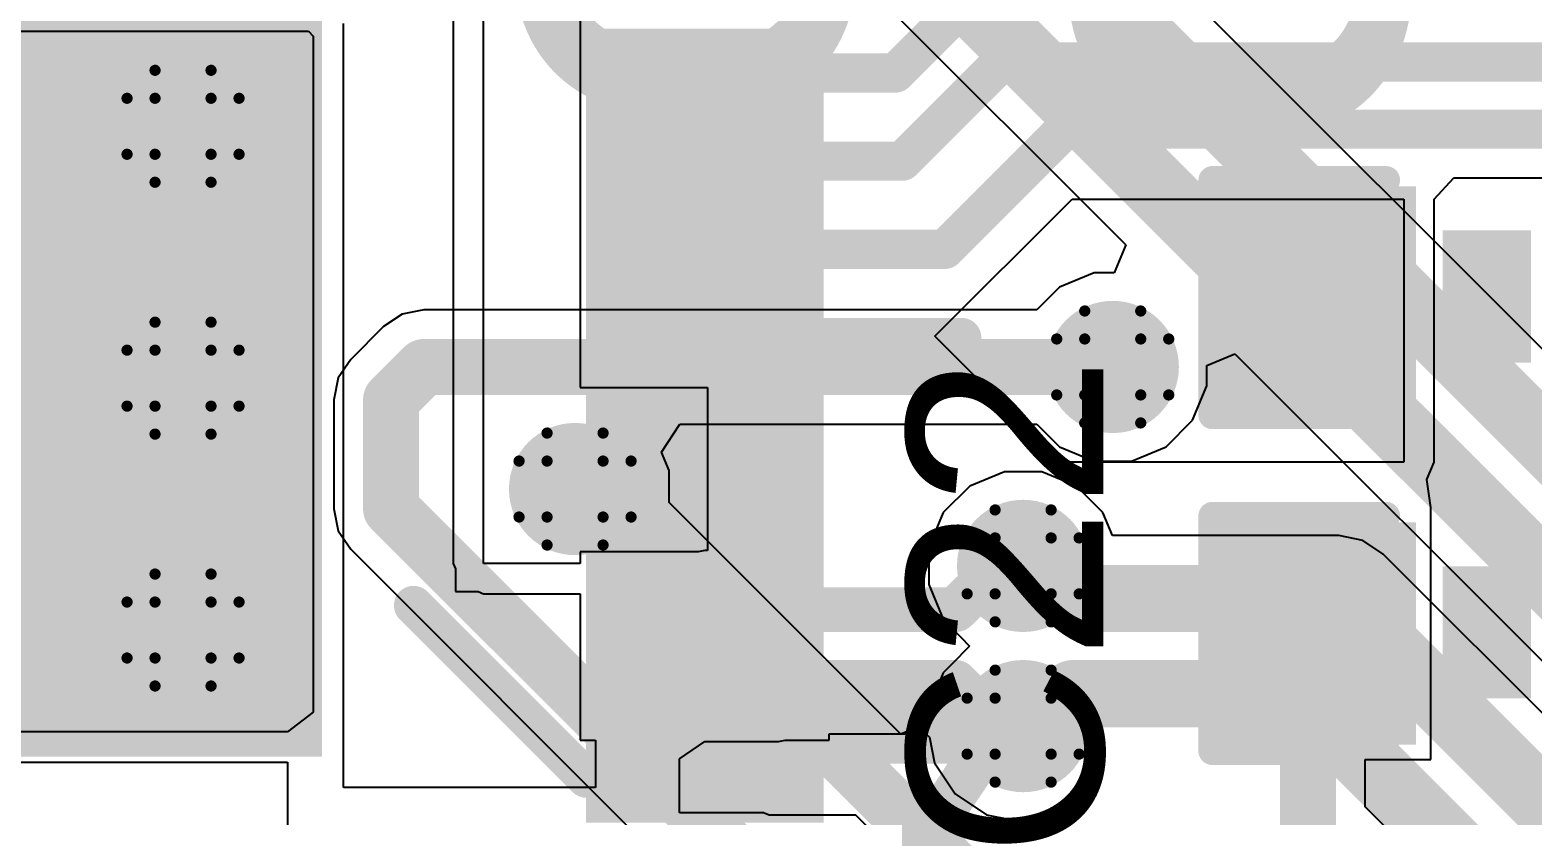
# Model space of a CAD drawing. Header units: inches. Extents: x -25 to 271, y -41 to 15.
# Drawn here: x 67.25 to 74.07, y -12.78 to -9.22 of the extents above; entities that cross this region are included whole.
import ezdxf

# ---------------------------------------------------------------- set-up
doc = ezdxf.new("R2010")
doc.units = ezdxf.units.IN
for name, color, linetype in [('Bottom Layer', 5, 'Continuous'), ('Bottom Overlay', 54, 'Continuous'), ('Drill Drawing', 1, 'Continuous'), ('Top Glue Points', 56, 'Continuous'), ('Top Layer', 1, 'Continuous'), ('Top Overlay', 2, 'Continuous'), ('Top Paste', 8, 'Continuous'), ('Top Solder', 216, 'Continuous'), ('Via Holes', 16, 'Continuous')]:
    doc.layers.add(name, color=color, linetype=linetype)
doc.styles.add('Arial', font='', dxfattribs={"height": 0.2})
doc.styles.add('Arial_Bold', font='', dxfattribs={"height": 0.2})
doc.styles.get('Arial').set_extended_font_data('Arial')
doc.styles.get('Arial_Bold').set_extended_font_data('Arial', bold=True)

# ---------------------------------------------------------------- blocks, each defined once
blk = doc.blocks.new('CAP_0603_40')
at = {"layer": 'Top Layer'}
for points in [[(-0.381, 0.4445), (-0.381, -0.4445), (-1.143, -0.4445), (-1.143, 0.4445)], [(1.143, 0.4445), (1.143, -0.4445), (0.381, -0.4445), (0.381, 0.4445)]]:
    blk.add_hatch(color=1, dxfattribs=at).paths.add_polyline_path(points)
at = {"layer": 'Top Paste'}
for points in [[(-0.381, 0.4445), (-0.381, -0.4445), (-1.143, -0.4445), (-1.143, 0.4445)], [(1.143, 0.4445), (1.143, -0.4445), (0.381, -0.4445), (0.381, 0.4445)]]:
    blk.add_hatch(color=8, dxfattribs=at).paths.add_polyline_path(points)
at = {"layer": 'Top Solder'}
for points in [[(-0.321, 0.5045), (-0.321, -0.5045), (-1.203, -0.5045), (-1.203, 0.5045)], [(1.203, 0.5045), (1.203, -0.5045), (0.321, -0.5045), (0.321, 0.5045)]]:
    blk.add_hatch(color=216, dxfattribs=at).paths.add_polyline_path(points)
at = {"layer": 'Top Overlay'}
for points in [[(-0.4572, 0.5334, 0.127, 0.127, 0), (-1.2446, 0.5334, 0.127, 0.127, 0)], [(-1.2446, 0.5334, 0.127, 0.127, 0), (-1.2446, -0.5334, 0.127, 0.127, 0)], [(1.2446, 0.5334, 0.127, 0.127, 0), (0.4572, 0.5334, 0.127, 0.127, 0)], [(1.2446, 0.5334, 0.127, 0.127, 0), (1.2446, -0.5334, 0.127, 0.127, 0)], [(-0.4572, -0.5334, 0.127, 0.127, 0), (-1.2446, -0.5334, 0.127, 0.127, 0)], [(1.2446, -0.5334, 0.127, 0.127, 0), (0.4572, -0.5334, 0.127, 0.127, 0)]]:
    blk.add_lwpolyline(points, format="xyseb", dxfattribs=at)
for points in [[(-1.2764, 0.5334, 0.0635, 0.0635, 1), (-1.2128, 0.5334, 0.0635, 0.0635, 1)], [(-1.2764, 0.5334, 0.0635, 0.0635, 1), (-1.2128, 0.5334, 0.0635, 0.0635, 1)], [(-0.4889, 0.5334, 0.0635, 0.0635, 1), (-0.4254, 0.5334, 0.0635, 0.0635, 1)], [(0.4254, 0.5334, 0.0635, 0.0635, 1), (0.4889, 0.5334, 0.0635, 0.0635, 1)], [(1.2128, 0.5334, 0.0635, 0.0635, 1), (1.2764, 0.5334, 0.0635, 0.0635, 1)], [(1.2128, 0.5334, 0.0635, 0.0635, 1), (1.2764, 0.5334, 0.0635, 0.0635, 1)], [(-1.2764, -0.5334, 0.0635, 0.0635, 1), (-1.2128, -0.5334, 0.0635, 0.0635, 1)], [(-1.2764, -0.5334, 0.0635, 0.0635, 1), (-1.2128, -0.5334, 0.0635, 0.0635, 1)], [(-0.4889, -0.5334, 0.0635, 0.0635, 1), (-0.4254, -0.5334, 0.0635, 0.0635, 1)], [(0.4254, -0.5334, 0.0635, 0.0635, 1), (0.4889, -0.5334, 0.0635, 0.0635, 1)], [(1.2128, -0.5334, 0.0635, 0.0635, 1), (1.2764, -0.5334, 0.0635, 0.0635, 1)], [(1.2128, -0.5334, 0.0635, 0.0635, 1), (1.2764, -0.5334, 0.0635, 0.0635, 1)]]:
    blk.add_lwpolyline(points, format="xyseb", close=True, dxfattribs=at)
blk = doc.blocks.new('CAP_0603_42')
at = {"layer": 'Top Layer'}
for points in [[(-0.381, 0.4445), (-0.381, -0.4445), (-1.143, -0.4445), (-1.143, 0.4445)], [(1.143, 0.4445), (1.143, -0.4445), (0.381, -0.4445), (0.381, 0.4445)]]:
    blk.add_hatch(color=1, dxfattribs=at).paths.add_polyline_path(points)
at = {"layer": 'Top Paste'}
for points in [[(-0.381, 0.4445), (-0.381, -0.4445), (-1.143, -0.4445), (-1.143, 0.4445)], [(1.143, 0.4445), (1.143, -0.4445), (0.381, -0.4445), (0.381, 0.4445)]]:
    blk.add_hatch(color=8, dxfattribs=at).paths.add_polyline_path(points)
at = {"layer": 'Top Solder'}
for points in [[(-0.321, 0.5045), (-0.321, -0.5045), (-1.203, -0.5045), (-1.203, 0.5045)], [(1.203, 0.5045), (1.203, -0.5045), (0.321, -0.5045), (0.321, 0.5045)]]:
    blk.add_hatch(color=216, dxfattribs=at).paths.add_polyline_path(points)
at = {"layer": 'Top Overlay'}
for points in [[(-0.4572, 0.5334, 0.127, 0.127, 0), (-1.2446, 0.5334, 0.127, 0.127, 0)], [(-1.2446, 0.5334, 0.127, 0.127, 0), (-1.2446, -0.5334, 0.127, 0.127, 0)], [(1.2446, 0.5334, 0.127, 0.127, 0), (0.4572, 0.5334, 0.127, 0.127, 0)], [(1.2446, 0.5334, 0.127, 0.127, 0), (1.2446, -0.5334, 0.127, 0.127, 0)], [(-0.4572, -0.5334, 0.127, 0.127, 0), (-1.2446, -0.5334, 0.127, 0.127, 0)], [(1.2446, -0.5334, 0.127, 0.127, 0), (0.4572, -0.5334, 0.127, 0.127, 0)]]:
    blk.add_lwpolyline(points, format="xyseb", dxfattribs=at)
for points in [[(-1.2764, 0.5334, 0.0635, 0.0635, 1), (-1.2128, 0.5334, 0.0635, 0.0635, 1)], [(-1.2764, 0.5334, 0.0635, 0.0635, 1), (-1.2128, 0.5334, 0.0635, 0.0635, 1)], [(-0.4889, 0.5334, 0.0635, 0.0635, 1), (-0.4254, 0.5334, 0.0635, 0.0635, 1)], [(0.4254, 0.5334, 0.0635, 0.0635, 1), (0.4889, 0.5334, 0.0635, 0.0635, 1)], [(1.2128, 0.5334, 0.0635, 0.0635, 1), (1.2764, 0.5334, 0.0635, 0.0635, 1)], [(1.2128, 0.5334, 0.0635, 0.0635, 1), (1.2764, 0.5334, 0.0635, 0.0635, 1)], [(-1.2764, -0.5334, 0.0635, 0.0635, 1), (-1.2128, -0.5334, 0.0635, 0.0635, 1)], [(-1.2764, -0.5334, 0.0635, 0.0635, 1), (-1.2128, -0.5334, 0.0635, 0.0635, 1)], [(-0.4889, -0.5334, 0.0635, 0.0635, 1), (-0.4254, -0.5334, 0.0635, 0.0635, 1)], [(0.4254, -0.5334, 0.0635, 0.0635, 1), (0.4889, -0.5334, 0.0635, 0.0635, 1)], [(1.2128, -0.5334, 0.0635, 0.0635, 1), (1.2764, -0.5334, 0.0635, 0.0635, 1)], [(1.2128, -0.5334, 0.0635, 0.0635, 1), (1.2764, -0.5334, 0.0635, 0.0635, 1)]]:
    blk.add_lwpolyline(points, format="xyseb", close=True, dxfattribs=at)
blk = doc.blocks.new('QFN_56__7X7__128')
at = {"layer": 'Top Layer'}
for points in [[(-1.5, 3.0005), (-1.5, 3.8755), (-1.3, 3.8755), (-1.3, 3.0005)], [(-1.1, 3.0005), (-1.1, 3.8755), (-0.9, 3.8755), (-0.9, 3.0005)], [(-0.7, 3.0005), (-0.7, 3.8755), (-0.5, 3.8755), (-0.5, 3.0005)], [(-0.3, 3.0005), (-0.3, 3.8755), (-0.1, 3.8755), (-0.1, 3.0005)], [(0.1, 3.0005), (0.1, 3.8755), (0.3, 3.8755), (0.3, 3.0005)], [(0.5, 3.0005), (0.5, 3.8755), (0.7, 3.8755), (0.7, 3.0005)], [(0.9, 3.0005), (0.9, 3.8755), (1.1, 3.8755), (1.1, 3.0005)], [(1.3, 3.0005), (1.3, 3.8755), (1.5, 3.8755), (1.5, 3.0005)], [(1.7, 3.0005), (1.7, 3.8755), (1.9, 3.8755), (1.9, 3.0005)], [(-1.6, 1.6), (1.6, 1.6), (1.6, -1.6), (-1.6, -1.6)]]:
    blk.add_hatch(color=1, dxfattribs=at).paths.add_polyline_path(points)
at = {"layer": 'Top Paste'}
for points in [[(-1.5, 3.0005), (-1.5, 3.8755), (-1.3, 3.8755), (-1.3, 3.0005)], [(-1.1, 3.0005), (-1.1, 3.8755), (-0.9, 3.8755), (-0.9, 3.0005)], [(-0.7, 3.0005), (-0.7, 3.8755), (-0.5, 3.8755), (-0.5, 3.0005)], [(-0.3, 3.0005), (-0.3, 3.8755), (-0.1, 3.8755), (-0.1, 3.0005)], [(0.1, 3.0005), (0.1, 3.8755), (0.3, 3.8755), (0.3, 3.0005)], [(0.5, 3.0005), (0.5, 3.8755), (0.7, 3.8755), (0.7, 3.0005)], [(0.9, 3.0005), (0.9, 3.8755), (1.1, 3.8755), (1.1, 3.0005)], [(1.3, 3.0005), (1.3, 3.8755), (1.5, 3.8755), (1.5, 3.0005)], [(1.7, 3.0005), (1.7, 3.8755), (1.9, 3.8755), (1.9, 3.0005)], [(-1.6, 1.6), (1.6, 1.6), (1.6, -1.6), (-1.6, -1.6)]]:
    blk.add_hatch(color=8, dxfattribs=at).paths.add_polyline_path(points)
at = {"layer": 'Top Solder'}
for points in [[(-1.6016, 2.8989), (-1.6016, 3.9771), (-1.1984, 3.9771), (-1.1984, 2.8989)], [(-1.2016, 2.8989), (-1.2016, 3.9771), (-0.7984, 3.9771), (-0.7984, 2.8989)], [(-0.8016, 2.8989), (-0.8016, 3.9771), (-0.3984, 3.9771), (-0.3984, 2.8989)], [(-0.4016, 2.8989), (-0.4016, 3.9771), (0.0016, 3.9771), (0.0016, 2.8989)], [(-0.0016, 2.8989), (-0.0016, 3.9771), (0.4016, 3.9771), (0.4016, 2.8989)], [(0.3984, 2.8989), (0.3984, 3.9771), (0.8016, 3.9771), (0.8016, 2.8989)], [(0.7984, 2.8989), (0.7984, 3.9771), (1.2016, 3.9771), (1.2016, 2.8989)], [(1.1984, 2.8989), (1.1984, 3.9771), (1.6016, 3.9771), (1.6016, 2.8989)], [(1.5984, 2.8989), (1.5984, 3.9771), (2.0016, 3.9771), (2.0016, 2.8989)], [(-1.7016, 1.7016), (1.7016, 1.7016), (1.7016, -1.7016), (-1.7016, -1.7016)]]:
    blk.add_hatch(color=216, dxfattribs=at).paths.add_polyline_path(points)

msp = doc.modelspace()

# ---------------------------------------------------------------- hatches: boundary and pattern name
at = {"layer": 'Bottom Layer'}
h = msp.add_hatch(color=5, dxfattribs=at)
edge = h.paths.add_edge_path()
edge.add_arc((67.945, -9.652), 0.3, 0, 360)
h = msp.add_hatch(color=5, dxfattribs=at)
edge = h.paths.add_edge_path()
edge.add_arc((67.945, -10.795), 0.3, 0, 360)
h = msp.add_hatch(color=5, dxfattribs=at)
edge = h.paths.add_edge_path()
edge.add_arc((72.1614, -10.7442), 0.3, 0, 360)
h = msp.add_hatch(color=5, dxfattribs=at)
edge = h.paths.add_edge_path()
edge.add_arc((69.723, -11.2982), 0.3, 0, 360)
h = msp.add_hatch(color=5, dxfattribs=at)
edge = h.paths.add_edge_path()
edge.add_arc((71.755, -11.647), 0.3, 0, 360)
h = msp.add_hatch(color=5, dxfattribs=at)
edge = h.paths.add_edge_path()
edge.add_arc((67.945, -11.938), 0.3, 0, 360)
h = msp.add_hatch(color=5, dxfattribs=at)
edge = h.paths.add_edge_path()
edge.add_arc((71.755, -12.374), 0.3, 0, 360)
at = {"layer": 'Top Glue Points'}
for points in [[(73.6582, -10.7246), (74.058, -10.7246), (74.058, -10.1247), (73.6582, -10.1247)], [(73.6582, -12.2486), (74.058, -12.2486), (74.058, -11.6487), (73.6582, -11.6487)]]:
    msp.add_hatch(color=56, dxfattribs=at).paths.add_polyline_path(points)
at = {"layer": 'Top Layer'}
h = msp.add_hatch(color=1, dxfattribs=at)
edge = h.paths.add_edge_path()
edge.add_arc((67.945, -9.652), 0.3, 0, 360)
h = msp.add_hatch(color=1, dxfattribs=at)
edge = h.paths.add_edge_path()
edge.add_arc((67.945, -10.795), 0.3, 0, 360)
h = msp.add_hatch(color=1, dxfattribs=at)
edge = h.paths.add_edge_path()
edge.add_arc((72.1614, -10.7442), 0.3, 0, 360)
h = msp.add_hatch(color=1, dxfattribs=at)
edge = h.paths.add_edge_path()
edge.add_arc((69.723, -11.2982), 0.3, 0, 360)
h = msp.add_hatch(color=1, dxfattribs=at)
edge = h.paths.add_edge_path()
edge.add_arc((71.755, -11.647), 0.3, 0, 360)
h = msp.add_hatch(color=1, dxfattribs=at)
edge = h.paths.add_edge_path()
edge.add_arc((67.945, -11.938), 0.3, 0, 360)
h = msp.add_hatch(color=1, dxfattribs=at)
edge = h.paths.add_edge_path()
edge.add_arc((71.755, -12.374), 0.3, 0, 360)
at = {"layer": 'Via Holes'}
h = msp.add_hatch(color=7, dxfattribs=at)
edge = h.paths.add_edge_path()
edge.add_arc((67.945, -9.652), 0.15, 0, 360)
h = msp.add_hatch(color=7, dxfattribs=at)
edge = h.paths.add_edge_path()
edge.add_arc((72.1614, -10.7442), 0.15, 0, 360)
h = msp.add_hatch(color=7, dxfattribs=at)
edge = h.paths.add_edge_path()
edge.add_arc((67.945, -10.795), 0.15, 0, 360)
h = msp.add_hatch(color=7, dxfattribs=at)
edge = h.paths.add_edge_path()
edge.add_arc((69.723, -11.2982), 0.15, 0, 360)
h = msp.add_hatch(color=7, dxfattribs=at)
edge = h.paths.add_edge_path()
edge.add_arc((71.755, -11.647), 0.15, 0, 360)
h = msp.add_hatch(color=7, dxfattribs=at)
edge = h.paths.add_edge_path()
edge.add_arc((67.945, -11.938), 0.15, 0, 360)
h = msp.add_hatch(color=7, dxfattribs=at)
edge = h.paths.add_edge_path()
edge.add_arc((71.755, -12.374), 0.15, 0, 360)

# ---------------------------------------------------------------- linework, layer by layer
at = {"layer": 'Bottom Layer'}
for p, q in [((74.8665, -11.4197), (71.3987, -7.952)), ((70.9004, -8.8701), (72.2205, -10.1902)), ((72.2205, -10.1902), (72.1679, -10.3172)), ((72.0765, -10.3172), (71.9195, -10.3822)), ((72.1679, -10.3172), (72.0765, -10.3172)), ((71.9195, -10.3822), (71.8165, -10.4852)), ((69.0372, -10.4852), (68.9381, -10.5049)), ((71.8165, -10.4852), (69.0372, -10.4852)), ((68.8541, -10.5611), (68.7053, -10.7099)), ((68.9381, -10.5049), (68.8541, -10.5611)), ((72.5884, -10.7377), (72.7154, -10.6851)), ((72.7154, -10.6851), (74.3682, -12.3378)), ((68.7053, -10.7099), (68.6491, -10.7939)), ((72.5884, -10.8291), (72.5884, -10.7377)), ((68.6491, -10.7939), (68.6294, -10.893)), ((72.5234, -10.9861), (72.5884, -10.8291)), ((68.6294, -10.893), (68.6294, -11.3882)), ((70.1156, -11.1302), (70.1978, -11.0032)), ((70.1978, -11.0032), (71.8165, -11.0032)), ((71.8165, -11.0032), (71.9195, -11.1062)), ((72.4033, -11.1062), (72.5234, -10.9861)), ((71.9195, -11.1062), (72.0765, -11.1712)), ((72.2463, -11.1712), (72.4033, -11.1062)), ((70.15, -11.2133), (70.1156, -11.1302)), ((72.0765, -11.1712), (72.2463, -11.1712)), ((70.15, -11.359), (70.15, -11.2133)), ((71.6701, -11.22), (71.5131, -11.285)), ((71.8399, -11.22), (71.6701, -11.22)), ((71.9969, -11.285), (71.8399, -11.22)), ((71.5131, -11.285), (71.393, -11.4051)), ((72.117, -11.4051), (71.9969, -11.285)), ((71.201, -12.41), (70.15, -11.359)), ((68.6294, -11.3882), (68.6491, -11.4873)), ((71.393, -11.4051), (71.328, -11.5621)), ((72.1603, -11.5097), (72.117, -11.4051)), ((68.6491, -11.4873), (68.7053, -11.5713)), ((73.1864, -11.5097), (72.1603, -11.5097)), ((73.2954, -11.5314), (73.1864, -11.5097)), ((73.1864, -11.5097), (73.1864, -11.5097)), ((68.7053, -11.5713), (70.575, -13.4411)), ((71.328, -11.5621), (71.328, -11.7319)), ((73.3878, -11.5932), (73.2954, -11.5314)), ((74.3732, -12.5785), (73.3878, -11.5932)), ((71.328, -11.7319), (71.393, -11.8889)), ((71.393, -11.8889), (71.4317, -11.9275)), ((71.4317, -11.9275), (71.5117, -12.0105)), ((71.5117, -12.0105), (71.4317, -12.0935)), ((71.393, -12.1321), (71.328, -12.2891)), ((71.4317, -12.0935), (71.393, -12.1321)), ((71.328, -12.2891), (71.328, -12.3573)), ((71.328, -12.3573), (71.201, -12.41))]:
    msp.add_line(p, q, dxfattribs=at)
for points in [[(71.1973, -8.1534, 0.3048, 0.3048, 0), (74.7485, -11.7046, 0.3048, 0.3048, 0)], [(71.0184, -8.5852, 0.3048, 0.3048, 0), (74.5696, -12.1364, 0.3048, 0.3048, 0)], [(68.8884, -10.893, 0.254, 0.254, 0), (69.0372, -10.7442, 0.254, 0.254, 0)], [(69.0372, -10.7442, 0.254, 0.254, 0), (72.1614, -10.7442, 0.254, 0.254, 0)], [(68.8884, -11.3882, 0.254, 0.254, 0), (68.8884, -10.893, 0.254, 0.254, 0)], [(69.723, -11.2982, 0.254, 0.254, 0), (71.455, -13.0302, 0.254, 0.254, 0)], [(68.8884, -11.3882, 0.254, 0.254, 0), (71.3178, -13.8176, 0.254, 0.254, 0)], [(71.755, -11.647, 0.3048, 0.3048, 0), (71.8349, -11.647, 0.3048, 0.3048, 0)], [(71.8349, -11.647, 0.3048, 0.3048, 0), (71.9825, -11.7946, 0.3048, 0.3048, 0)], [(71.9825, -11.7946, 0.3048, 0.3048, 0), (73.1864, -11.7946, 0.3048, 0.3048, 0)], [(73.1864, -11.7946, 0.3048, 0.3048, 0), (74.2552, -12.8634, 0.3048, 0.3048, 0)], [(71.8349, -12.374, 0.3048, 0.3048, 0), (71.9825, -12.2264, 0.3048, 0.3048, 0)], [(71.9825, -12.2264, 0.3048, 0.3048, 0), (73.0075, -12.2264, 0.3048, 0.3048, 0)], [(73.0075, -12.2264, 0.3048, 0.3048, 0), (74.0763, -13.2952, 0.3048, 0.3048, 0)], [(71.755, -12.374, 0.3048, 0.3048, 0), (71.8349, -12.374, 0.3048, 0.3048, 0)]]:
    msp.add_lwpolyline(points, format="xyseb", dxfattribs=at)
for points in [[(68.9737, -10.7442, 0.127, 0.127, 1), (69.1007, -10.7442, 0.127, 0.127, 1)], [(68.9737, -10.7442, 0.127, 0.127, 1), (69.1007, -10.7442, 0.127, 0.127, 1)], [(72.0979, -10.7442, 0.127, 0.127, 1), (72.2249, -10.7442, 0.127, 0.127, 1)], [(68.8249, -10.893, 0.127, 0.127, 1), (68.9519, -10.893, 0.127, 0.127, 1)], [(68.8249, -10.893, 0.127, 0.127, 1), (68.9519, -10.893, 0.127, 0.127, 1)], [(69.6595, -11.2982, 0.127, 0.127, 1), (69.7865, -11.2982, 0.127, 0.127, 1)], [(68.8249, -11.3882, 0.127, 0.127, 1), (68.9519, -11.3882, 0.127, 0.127, 1)], [(68.8249, -11.3882, 0.127, 0.127, 1), (68.9519, -11.3882, 0.127, 0.127, 1)], [(71.6788, -11.647, 0.1524, 0.1524, 1), (71.8312, -11.647, 0.1524, 0.1524, 1)], [(71.7587, -11.647, 0.1524, 0.1524, 1), (71.9111, -11.647, 0.1524, 0.1524, 1)], [(71.7587, -11.647, 0.1524, 0.1524, 1), (71.9111, -11.647, 0.1524, 0.1524, 1)], [(71.9063, -11.7946, 0.1524, 0.1524, 1), (72.0587, -11.7946, 0.1524, 0.1524, 1)], [(71.9063, -11.7946, 0.1524, 0.1524, 1), (72.0587, -11.7946, 0.1524, 0.1524, 1)], [(73.1102, -11.7946, 0.1524, 0.1524, 1), (73.2626, -11.7946, 0.1524, 0.1524, 1)], [(73.1102, -11.7946, 0.1524, 0.1524, 1), (73.2626, -11.7946, 0.1524, 0.1524, 1)], [(71.9063, -12.2264, 0.1524, 0.1524, 1), (72.0587, -12.2264, 0.1524, 0.1524, 1)], [(71.9063, -12.2264, 0.1524, 0.1524, 1), (72.0587, -12.2264, 0.1524, 0.1524, 1)], [(72.9313, -12.2264, 0.1524, 0.1524, 1), (73.0837, -12.2264, 0.1524, 0.1524, 1)], [(72.9313, -12.2264, 0.1524, 0.1524, 1), (73.0837, -12.2264, 0.1524, 0.1524, 1)], [(71.6788, -12.374, 0.1524, 0.1524, 1), (71.8312, -12.374, 0.1524, 0.1524, 1)], [(71.7587, -12.374, 0.1524, 0.1524, 1), (71.9111, -12.374, 0.1524, 0.1524, 1)], [(71.7587, -12.374, 0.1524, 0.1524, 1), (71.9111, -12.374, 0.1524, 0.1524, 1)]]:
    msp.add_lwpolyline(points, format="xyseb", close=True, dxfattribs=at)
at = {"layer": 'Drill Drawing'}
for points in [[(67.818, -9.525, 0.0508, 0.0508, 0), (67.818, -9.398, 0.0508, 0.0508, 0)], [(67.818, -9.398, 0.0508, 0.0508, 0), (68.072, -9.398, 0.0508, 0.0508, 0)], [(68.072, -9.525, 0.0508, 0.0508, 0), (68.072, -9.398, 0.0508, 0.0508, 0)], [(67.691, -9.779, 0.0508, 0.0508, 0), (67.691, -9.525, 0.0508, 0.0508, 0)], [(67.691, -9.525, 0.0508, 0.0508, 0), (67.818, -9.525, 0.0508, 0.0508, 0)], [(68.072, -9.525, 0.0508, 0.0508, 0), (68.199, -9.525, 0.0508, 0.0508, 0)], [(68.199, -9.779, 0.0508, 0.0508, 0), (68.199, -9.525, 0.0508, 0.0508, 0)], [(67.691, -9.779, 0.0508, 0.0508, 0), (67.818, -9.779, 0.0508, 0.0508, 0)], [(67.818, -9.906, 0.0508, 0.0508, 0), (67.818, -9.779, 0.0508, 0.0508, 0)], [(68.072, -9.779, 0.0508, 0.0508, 0), (68.199, -9.779, 0.0508, 0.0508, 0)], [(68.072, -9.906, 0.0508, 0.0508, 0), (68.072, -9.779, 0.0508, 0.0508, 0)], [(67.818, -9.906, 0.0508, 0.0508, 0), (68.072, -9.906, 0.0508, 0.0508, 0)], [(72.0344, -10.6172, 0.0508, 0.0508, 0), (72.0344, -10.4902, 0.0508, 0.0508, 0)], [(72.0344, -10.4902, 0.0508, 0.0508, 0), (72.2884, -10.4902, 0.0508, 0.0508, 0)], [(72.2884, -10.6172, 0.0508, 0.0508, 0), (72.2884, -10.4902, 0.0508, 0.0508, 0)], [(67.818, -10.668, 0.0508, 0.0508, 0), (67.818, -10.541, 0.0508, 0.0508, 0)], [(67.818, -10.541, 0.0508, 0.0508, 0), (68.072, -10.541, 0.0508, 0.0508, 0)], [(68.072, -10.668, 0.0508, 0.0508, 0), (68.072, -10.541, 0.0508, 0.0508, 0)], [(71.9074, -10.8712, 0.0508, 0.0508, 0), (71.9074, -10.6172, 0.0508, 0.0508, 0)], [(71.9074, -10.6172, 0.0508, 0.0508, 0), (72.0344, -10.6172, 0.0508, 0.0508, 0)], [(72.2884, -10.6172, 0.0508, 0.0508, 0), (72.4154, -10.6172, 0.0508, 0.0508, 0)], [(72.4154, -10.8712, 0.0508, 0.0508, 0), (72.4154, -10.6172, 0.0508, 0.0508, 0)], [(67.691, -10.922, 0.0508, 0.0508, 0), (67.691, -10.668, 0.0508, 0.0508, 0)], [(67.691, -10.668, 0.0508, 0.0508, 0), (67.818, -10.668, 0.0508, 0.0508, 0)], [(68.072, -10.668, 0.0508, 0.0508, 0), (68.199, -10.668, 0.0508, 0.0508, 0)], [(68.199, -10.922, 0.0508, 0.0508, 0), (68.199, -10.668, 0.0508, 0.0508, 0)], [(67.691, -10.922, 0.0508, 0.0508, 0), (67.818, -10.922, 0.0508, 0.0508, 0)], [(67.818, -11.049, 0.0508, 0.0508, 0), (67.818, -10.922, 0.0508, 0.0508, 0)], [(68.072, -10.922, 0.0508, 0.0508, 0), (68.199, -10.922, 0.0508, 0.0508, 0)], [(68.072, -11.049, 0.0508, 0.0508, 0), (68.072, -10.922, 0.0508, 0.0508, 0)], [(71.9074, -10.8712, 0.0508, 0.0508, 0), (72.0344, -10.8712, 0.0508, 0.0508, 0)], [(72.0344, -10.9982, 0.0508, 0.0508, 0), (72.0344, -10.8712, 0.0508, 0.0508, 0)], [(72.2884, -10.8712, 0.0508, 0.0508, 0), (72.4154, -10.8712, 0.0508, 0.0508, 0)], [(72.2884, -10.9982, 0.0508, 0.0508, 0), (72.2884, -10.8712, 0.0508, 0.0508, 0)], [(72.0344, -10.9982, 0.0508, 0.0508, 0), (72.2884, -10.9982, 0.0508, 0.0508, 0)], [(67.818, -11.049, 0.0508, 0.0508, 0), (68.072, -11.049, 0.0508, 0.0508, 0)], [(69.596, -11.1712, 0.0508, 0.0508, 0), (69.596, -11.0442, 0.0508, 0.0508, 0)], [(69.596, -11.0442, 0.0508, 0.0508, 0), (69.85, -11.0442, 0.0508, 0.0508, 0)], [(69.85, -11.1712, 0.0508, 0.0508, 0), (69.85, -11.0442, 0.0508, 0.0508, 0)], [(69.469, -11.4252, 0.0508, 0.0508, 0), (69.469, -11.1712, 0.0508, 0.0508, 0)], [(69.469, -11.1712, 0.0508, 0.0508, 0), (69.596, -11.1712, 0.0508, 0.0508, 0)], [(69.85, -11.1712, 0.0508, 0.0508, 0), (69.977, -11.1712, 0.0508, 0.0508, 0)], [(69.977, -11.4252, 0.0508, 0.0508, 0), (69.977, -11.1712, 0.0508, 0.0508, 0)], [(71.628, -11.52, 0.0508, 0.0508, 0), (71.628, -11.393, 0.0508, 0.0508, 0)], [(71.628, -11.393, 0.0508, 0.0508, 0), (71.882, -11.393, 0.0508, 0.0508, 0)], [(71.882, -11.52, 0.0508, 0.0508, 0), (71.882, -11.393, 0.0508, 0.0508, 0)], [(69.469, -11.4252, 0.0508, 0.0508, 0), (69.596, -11.4252, 0.0508, 0.0508, 0)], [(69.596, -11.5522, 0.0508, 0.0508, 0), (69.596, -11.4252, 0.0508, 0.0508, 0)], [(69.85, -11.4252, 0.0508, 0.0508, 0), (69.977, -11.4252, 0.0508, 0.0508, 0)], [(69.85, -11.5522, 0.0508, 0.0508, 0), (69.85, -11.4252, 0.0508, 0.0508, 0)], [(71.501, -11.774, 0.0508, 0.0508, 0), (71.501, -11.52, 0.0508, 0.0508, 0)], [(71.501, -11.52, 0.0508, 0.0508, 0), (71.628, -11.52, 0.0508, 0.0508, 0)], [(71.882, -11.52, 0.0508, 0.0508, 0), (72.009, -11.52, 0.0508, 0.0508, 0)], [(72.009, -11.774, 0.0508, 0.0508, 0), (72.009, -11.52, 0.0508, 0.0508, 0)], [(69.596, -11.5522, 0.0508, 0.0508, 0), (69.85, -11.5522, 0.0508, 0.0508, 0)], [(67.818, -11.811, 0.0508, 0.0508, 0), (67.818, -11.684, 0.0508, 0.0508, 0)], [(67.818, -11.684, 0.0508, 0.0508, 0), (68.072, -11.684, 0.0508, 0.0508, 0)], [(68.072, -11.811, 0.0508, 0.0508, 0), (68.072, -11.684, 0.0508, 0.0508, 0)], [(67.691, -12.065, 0.0508, 0.0508, 0), (67.691, -11.811, 0.0508, 0.0508, 0)], [(67.691, -11.811, 0.0508, 0.0508, 0), (67.818, -11.811, 0.0508, 0.0508, 0)], [(68.072, -11.811, 0.0508, 0.0508, 0), (68.199, -11.811, 0.0508, 0.0508, 0)], [(68.199, -12.065, 0.0508, 0.0508, 0), (68.199, -11.811, 0.0508, 0.0508, 0)], [(71.501, -11.774, 0.0508, 0.0508, 0), (71.628, -11.774, 0.0508, 0.0508, 0)], [(71.628, -11.901, 0.0508, 0.0508, 0), (71.628, -11.774, 0.0508, 0.0508, 0)], [(71.882, -11.774, 0.0508, 0.0508, 0), (72.009, -11.774, 0.0508, 0.0508, 0)], [(71.882, -11.901, 0.0508, 0.0508, 0), (71.882, -11.774, 0.0508, 0.0508, 0)], [(71.628, -11.901, 0.0508, 0.0508, 0), (71.882, -11.901, 0.0508, 0.0508, 0)], [(67.691, -12.065, 0.0508, 0.0508, 0), (67.818, -12.065, 0.0508, 0.0508, 0)], [(67.818, -12.192, 0.0508, 0.0508, 0), (67.818, -12.065, 0.0508, 0.0508, 0)], [(68.072, -12.065, 0.0508, 0.0508, 0), (68.199, -12.065, 0.0508, 0.0508, 0)], [(68.072, -12.192, 0.0508, 0.0508, 0), (68.072, -12.065, 0.0508, 0.0508, 0)], [(71.628, -12.247, 0.0508, 0.0508, 0), (71.628, -12.12, 0.0508, 0.0508, 0)], [(71.628, -12.12, 0.0508, 0.0508, 0), (71.882, -12.12, 0.0508, 0.0508, 0)], [(71.882, -12.247, 0.0508, 0.0508, 0), (71.882, -12.12, 0.0508, 0.0508, 0)], [(67.818, -12.192, 0.0508, 0.0508, 0), (68.072, -12.192, 0.0508, 0.0508, 0)], [(71.501, -12.501, 0.0508, 0.0508, 0), (71.501, -12.247, 0.0508, 0.0508, 0)], [(71.501, -12.247, 0.0508, 0.0508, 0), (71.628, -12.247, 0.0508, 0.0508, 0)], [(71.882, -12.247, 0.0508, 0.0508, 0), (72.009, -12.247, 0.0508, 0.0508, 0)], [(72.009, -12.501, 0.0508, 0.0508, 0), (72.009, -12.247, 0.0508, 0.0508, 0)], [(71.501, -12.501, 0.0508, 0.0508, 0), (71.628, -12.501, 0.0508, 0.0508, 0)], [(71.628, -12.628, 0.0508, 0.0508, 0), (71.628, -12.501, 0.0508, 0.0508, 0)], [(71.882, -12.501, 0.0508, 0.0508, 0), (72.009, -12.501, 0.0508, 0.0508, 0)], [(71.882, -12.628, 0.0508, 0.0508, 0), (71.882, -12.501, 0.0508, 0.0508, 0)], [(71.628, -12.628, 0.0508, 0.0508, 0), (71.882, -12.628, 0.0508, 0.0508, 0)]]:
    msp.add_lwpolyline(points, format="xyseb", dxfattribs=at)
for points in [[(67.8053, -9.398, 0.0254, 0.0254, 1), (67.8307, -9.398, 0.0254, 0.0254, 1)], [(67.8053, -9.398, 0.0254, 0.0254, 1), (67.8307, -9.398, 0.0254, 0.0254, 1)], [(68.0593, -9.398, 0.0254, 0.0254, 1), (68.0847, -9.398, 0.0254, 0.0254, 1)], [(68.0593, -9.398, 0.0254, 0.0254, 1), (68.0847, -9.398, 0.0254, 0.0254, 1)], [(67.6783, -9.525, 0.0254, 0.0254, 1), (67.7037, -9.525, 0.0254, 0.0254, 1)], [(67.6783, -9.525, 0.0254, 0.0254, 1), (67.7037, -9.525, 0.0254, 0.0254, 1)], [(67.8053, -9.525, 0.0254, 0.0254, 1), (67.8307, -9.525, 0.0254, 0.0254, 1)], [(67.8053, -9.525, 0.0254, 0.0254, 1), (67.8307, -9.525, 0.0254, 0.0254, 1)], [(68.0593, -9.525, 0.0254, 0.0254, 1), (68.0847, -9.525, 0.0254, 0.0254, 1)], [(68.0593, -9.525, 0.0254, 0.0254, 1), (68.0847, -9.525, 0.0254, 0.0254, 1)], [(68.1863, -9.525, 0.0254, 0.0254, 1), (68.2117, -9.525, 0.0254, 0.0254, 1)], [(68.1863, -9.525, 0.0254, 0.0254, 1), (68.2117, -9.525, 0.0254, 0.0254, 1)], [(67.6783, -9.779, 0.0254, 0.0254, 1), (67.7037, -9.779, 0.0254, 0.0254, 1)], [(67.6783, -9.779, 0.0254, 0.0254, 1), (67.7037, -9.779, 0.0254, 0.0254, 1)], [(67.8053, -9.779, 0.0254, 0.0254, 1), (67.8307, -9.779, 0.0254, 0.0254, 1)], [(67.8053, -9.779, 0.0254, 0.0254, 1), (67.8307, -9.779, 0.0254, 0.0254, 1)], [(68.0593, -9.779, 0.0254, 0.0254, 1), (68.0847, -9.779, 0.0254, 0.0254, 1)], [(68.0593, -9.779, 0.0254, 0.0254, 1), (68.0847, -9.779, 0.0254, 0.0254, 1)], [(68.1863, -9.779, 0.0254, 0.0254, 1), (68.2117, -9.779, 0.0254, 0.0254, 1)], [(68.1863, -9.779, 0.0254, 0.0254, 1), (68.2117, -9.779, 0.0254, 0.0254, 1)], [(67.8053, -9.906, 0.0254, 0.0254, 1), (67.8307, -9.906, 0.0254, 0.0254, 1)], [(67.8053, -9.906, 0.0254, 0.0254, 1), (67.8307, -9.906, 0.0254, 0.0254, 1)], [(68.0593, -9.906, 0.0254, 0.0254, 1), (68.0847, -9.906, 0.0254, 0.0254, 1)], [(68.0593, -9.906, 0.0254, 0.0254, 1), (68.0847, -9.906, 0.0254, 0.0254, 1)], [(72.0217, -10.4902, 0.0254, 0.0254, 1), (72.0471, -10.4902, 0.0254, 0.0254, 1)], [(72.0217, -10.4902, 0.0254, 0.0254, 1), (72.0471, -10.4902, 0.0254, 0.0254, 1)], [(72.2757, -10.4902, 0.0254, 0.0254, 1), (72.3011, -10.4902, 0.0254, 0.0254, 1)], [(72.2757, -10.4902, 0.0254, 0.0254, 1), (72.3011, -10.4902, 0.0254, 0.0254, 1)], [(67.8053, -10.541, 0.0254, 0.0254, 1), (67.8307, -10.541, 0.0254, 0.0254, 1)], [(67.8053, -10.541, 0.0254, 0.0254, 1), (67.8307, -10.541, 0.0254, 0.0254, 1)], [(68.0593, -10.541, 0.0254, 0.0254, 1), (68.0847, -10.541, 0.0254, 0.0254, 1)], [(68.0593, -10.541, 0.0254, 0.0254, 1), (68.0847, -10.541, 0.0254, 0.0254, 1)], [(71.8947, -10.6172, 0.0254, 0.0254, 1), (71.9201, -10.6172, 0.0254, 0.0254, 1)], [(71.8947, -10.6172, 0.0254, 0.0254, 1), (71.9201, -10.6172, 0.0254, 0.0254, 1)], [(72.0217, -10.6172, 0.0254, 0.0254, 1), (72.0471, -10.6172, 0.0254, 0.0254, 1)], [(72.0217, -10.6172, 0.0254, 0.0254, 1), (72.0471, -10.6172, 0.0254, 0.0254, 1)], [(72.2757, -10.6172, 0.0254, 0.0254, 1), (72.3011, -10.6172, 0.0254, 0.0254, 1)], [(72.2757, -10.6172, 0.0254, 0.0254, 1), (72.3011, -10.6172, 0.0254, 0.0254, 1)], [(72.4027, -10.6172, 0.0254, 0.0254, 1), (72.4281, -10.6172, 0.0254, 0.0254, 1)], [(72.4027, -10.6172, 0.0254, 0.0254, 1), (72.4281, -10.6172, 0.0254, 0.0254, 1)], [(67.6783, -10.668, 0.0254, 0.0254, 1), (67.7037, -10.668, 0.0254, 0.0254, 1)], [(67.6783, -10.668, 0.0254, 0.0254, 1), (67.7037, -10.668, 0.0254, 0.0254, 1)], [(67.8053, -10.668, 0.0254, 0.0254, 1), (67.8307, -10.668, 0.0254, 0.0254, 1)], [(67.8053, -10.668, 0.0254, 0.0254, 1), (67.8307, -10.668, 0.0254, 0.0254, 1)], [(68.0593, -10.668, 0.0254, 0.0254, 1), (68.0847, -10.668, 0.0254, 0.0254, 1)], [(68.0593, -10.668, 0.0254, 0.0254, 1), (68.0847, -10.668, 0.0254, 0.0254, 1)], [(68.1863, -10.668, 0.0254, 0.0254, 1), (68.2117, -10.668, 0.0254, 0.0254, 1)], [(68.1863, -10.668, 0.0254, 0.0254, 1), (68.2117, -10.668, 0.0254, 0.0254, 1)], [(67.6783, -10.922, 0.0254, 0.0254, 1), (67.7037, -10.922, 0.0254, 0.0254, 1)], [(67.6783, -10.922, 0.0254, 0.0254, 1), (67.7037, -10.922, 0.0254, 0.0254, 1)], [(67.8053, -10.922, 0.0254, 0.0254, 1), (67.8307, -10.922, 0.0254, 0.0254, 1)], [(67.8053, -10.922, 0.0254, 0.0254, 1), (67.8307, -10.922, 0.0254, 0.0254, 1)], [(68.0593, -10.922, 0.0254, 0.0254, 1), (68.0847, -10.922, 0.0254, 0.0254, 1)], [(68.0593, -10.922, 0.0254, 0.0254, 1), (68.0847, -10.922, 0.0254, 0.0254, 1)], [(68.1863, -10.922, 0.0254, 0.0254, 1), (68.2117, -10.922, 0.0254, 0.0254, 1)], [(68.1863, -10.922, 0.0254, 0.0254, 1), (68.2117, -10.922, 0.0254, 0.0254, 1)], [(71.8947, -10.8712, 0.0254, 0.0254, 1), (71.9201, -10.8712, 0.0254, 0.0254, 1)], [(71.8947, -10.8712, 0.0254, 0.0254, 1), (71.9201, -10.8712, 0.0254, 0.0254, 1)], [(72.0217, -10.8712, 0.0254, 0.0254, 1), (72.0471, -10.8712, 0.0254, 0.0254, 1)], [(72.0217, -10.8712, 0.0254, 0.0254, 1), (72.0471, -10.8712, 0.0254, 0.0254, 1)], [(72.2757, -10.8712, 0.0254, 0.0254, 1), (72.3011, -10.8712, 0.0254, 0.0254, 1)], [(72.2757, -10.8712, 0.0254, 0.0254, 1), (72.3011, -10.8712, 0.0254, 0.0254, 1)], [(72.4027, -10.8712, 0.0254, 0.0254, 1), (72.4281, -10.8712, 0.0254, 0.0254, 1)], [(72.4027, -10.8712, 0.0254, 0.0254, 1), (72.4281, -10.8712, 0.0254, 0.0254, 1)], [(72.0217, -10.9982, 0.0254, 0.0254, 1), (72.0471, -10.9982, 0.0254, 0.0254, 1)], [(72.0217, -10.9982, 0.0254, 0.0254, 1), (72.0471, -10.9982, 0.0254, 0.0254, 1)], [(72.2757, -10.9982, 0.0254, 0.0254, 1), (72.3011, -10.9982, 0.0254, 0.0254, 1)], [(72.2757, -10.9982, 0.0254, 0.0254, 1), (72.3011, -10.9982, 0.0254, 0.0254, 1)], [(67.8053, -11.049, 0.0254, 0.0254, 1), (67.8307, -11.049, 0.0254, 0.0254, 1)], [(67.8053, -11.049, 0.0254, 0.0254, 1), (67.8307, -11.049, 0.0254, 0.0254, 1)], [(68.0593, -11.049, 0.0254, 0.0254, 1), (68.0847, -11.049, 0.0254, 0.0254, 1)], [(68.0593, -11.049, 0.0254, 0.0254, 1), (68.0847, -11.049, 0.0254, 0.0254, 1)], [(69.5833, -11.0442, 0.0254, 0.0254, 1), (69.6087, -11.0442, 0.0254, 0.0254, 1)], [(69.5833, -11.0442, 0.0254, 0.0254, 1), (69.6087, -11.0442, 0.0254, 0.0254, 1)], [(69.8373, -11.0442, 0.0254, 0.0254, 1), (69.8627, -11.0442, 0.0254, 0.0254, 1)], [(69.8373, -11.0442, 0.0254, 0.0254, 1), (69.8627, -11.0442, 0.0254, 0.0254, 1)], [(69.4563, -11.1712, 0.0254, 0.0254, 1), (69.4817, -11.1712, 0.0254, 0.0254, 1)], [(69.4563, -11.1712, 0.0254, 0.0254, 1), (69.4817, -11.1712, 0.0254, 0.0254, 1)], [(69.5833, -11.1712, 0.0254, 0.0254, 1), (69.6087, -11.1712, 0.0254, 0.0254, 1)], [(69.5833, -11.1712, 0.0254, 0.0254, 1), (69.6087, -11.1712, 0.0254, 0.0254, 1)], [(69.8373, -11.1712, 0.0254, 0.0254, 1), (69.8627, -11.1712, 0.0254, 0.0254, 1)], [(69.8373, -11.1712, 0.0254, 0.0254, 1), (69.8627, -11.1712, 0.0254, 0.0254, 1)], [(69.9643, -11.1712, 0.0254, 0.0254, 1), (69.9897, -11.1712, 0.0254, 0.0254, 1)], [(69.9643, -11.1712, 0.0254, 0.0254, 1), (69.9897, -11.1712, 0.0254, 0.0254, 1)], [(71.6153, -11.393, 0.0254, 0.0254, 1), (71.6407, -11.393, 0.0254, 0.0254, 1)], [(71.6153, -11.393, 0.0254, 0.0254, 1), (71.6407, -11.393, 0.0254, 0.0254, 1)], [(71.8693, -11.393, 0.0254, 0.0254, 1), (71.8947, -11.393, 0.0254, 0.0254, 1)], [(71.8693, -11.393, 0.0254, 0.0254, 1), (71.8947, -11.393, 0.0254, 0.0254, 1)], [(69.4563, -11.4252, 0.0254, 0.0254, 1), (69.4817, -11.4252, 0.0254, 0.0254, 1)], [(69.4563, -11.4252, 0.0254, 0.0254, 1), (69.4817, -11.4252, 0.0254, 0.0254, 1)], [(69.5833, -11.4252, 0.0254, 0.0254, 1), (69.6087, -11.4252, 0.0254, 0.0254, 1)], [(69.5833, -11.4252, 0.0254, 0.0254, 1), (69.6087, -11.4252, 0.0254, 0.0254, 1)], [(69.8373, -11.4252, 0.0254, 0.0254, 1), (69.8627, -11.4252, 0.0254, 0.0254, 1)], [(69.8373, -11.4252, 0.0254, 0.0254, 1), (69.8627, -11.4252, 0.0254, 0.0254, 1)], [(69.9643, -11.4252, 0.0254, 0.0254, 1), (69.9897, -11.4252, 0.0254, 0.0254, 1)], [(69.9643, -11.4252, 0.0254, 0.0254, 1), (69.9897, -11.4252, 0.0254, 0.0254, 1)], [(71.4883, -11.52, 0.0254, 0.0254, 1), (71.5137, -11.52, 0.0254, 0.0254, 1)], [(71.4883, -11.52, 0.0254, 0.0254, 1), (71.5137, -11.52, 0.0254, 0.0254, 1)], [(71.6153, -11.52, 0.0254, 0.0254, 1), (71.6407, -11.52, 0.0254, 0.0254, 1)], [(71.6153, -11.52, 0.0254, 0.0254, 1), (71.6407, -11.52, 0.0254, 0.0254, 1)], [(71.8693, -11.52, 0.0254, 0.0254, 1), (71.8947, -11.52, 0.0254, 0.0254, 1)], [(71.8693, -11.52, 0.0254, 0.0254, 1), (71.8947, -11.52, 0.0254, 0.0254, 1)], [(71.9963, -11.52, 0.0254, 0.0254, 1), (72.0217, -11.52, 0.0254, 0.0254, 1)], [(71.9963, -11.52, 0.0254, 0.0254, 1), (72.0217, -11.52, 0.0254, 0.0254, 1)], [(69.5833, -11.5522, 0.0254, 0.0254, 1), (69.6087, -11.5522, 0.0254, 0.0254, 1)], [(69.5833, -11.5522, 0.0254, 0.0254, 1), (69.6087, -11.5522, 0.0254, 0.0254, 1)], [(69.8373, -11.5522, 0.0254, 0.0254, 1), (69.8627, -11.5522, 0.0254, 0.0254, 1)], [(69.8373, -11.5522, 0.0254, 0.0254, 1), (69.8627, -11.5522, 0.0254, 0.0254, 1)], [(67.8053, -11.684, 0.0254, 0.0254, 1), (67.8307, -11.684, 0.0254, 0.0254, 1)], [(67.8053, -11.684, 0.0254, 0.0254, 1), (67.8307, -11.684, 0.0254, 0.0254, 1)], [(68.0593, -11.684, 0.0254, 0.0254, 1), (68.0847, -11.684, 0.0254, 0.0254, 1)], [(68.0593, -11.684, 0.0254, 0.0254, 1), (68.0847, -11.684, 0.0254, 0.0254, 1)], [(67.6783, -11.811, 0.0254, 0.0254, 1), (67.7037, -11.811, 0.0254, 0.0254, 1)], [(67.6783, -11.811, 0.0254, 0.0254, 1), (67.7037, -11.811, 0.0254, 0.0254, 1)], [(67.8053, -11.811, 0.0254, 0.0254, 1), (67.8307, -11.811, 0.0254, 0.0254, 1)], [(67.8053, -11.811, 0.0254, 0.0254, 1), (67.8307, -11.811, 0.0254, 0.0254, 1)], [(68.0593, -11.811, 0.0254, 0.0254, 1), (68.0847, -11.811, 0.0254, 0.0254, 1)], [(68.0593, -11.811, 0.0254, 0.0254, 1), (68.0847, -11.811, 0.0254, 0.0254, 1)], [(68.1863, -11.811, 0.0254, 0.0254, 1), (68.2117, -11.811, 0.0254, 0.0254, 1)], [(68.1863, -11.811, 0.0254, 0.0254, 1), (68.2117, -11.811, 0.0254, 0.0254, 1)], [(71.4883, -11.774, 0.0254, 0.0254, 1), (71.5137, -11.774, 0.0254, 0.0254, 1)], [(71.4883, -11.774, 0.0254, 0.0254, 1), (71.5137, -11.774, 0.0254, 0.0254, 1)], [(71.6153, -11.774, 0.0254, 0.0254, 1), (71.6407, -11.774, 0.0254, 0.0254, 1)], [(71.6153, -11.774, 0.0254, 0.0254, 1), (71.6407, -11.774, 0.0254, 0.0254, 1)], [(71.8693, -11.774, 0.0254, 0.0254, 1), (71.8947, -11.774, 0.0254, 0.0254, 1)], [(71.8693, -11.774, 0.0254, 0.0254, 1), (71.8947, -11.774, 0.0254, 0.0254, 1)], [(71.9963, -11.774, 0.0254, 0.0254, 1), (72.0217, -11.774, 0.0254, 0.0254, 1)], [(71.9963, -11.774, 0.0254, 0.0254, 1), (72.0217, -11.774, 0.0254, 0.0254, 1)], [(71.6153, -11.901, 0.0254, 0.0254, 1), (71.6407, -11.901, 0.0254, 0.0254, 1)], [(71.6153, -11.901, 0.0254, 0.0254, 1), (71.6407, -11.901, 0.0254, 0.0254, 1)], [(71.8693, -11.901, 0.0254, 0.0254, 1), (71.8947, -11.901, 0.0254, 0.0254, 1)], [(71.8693, -11.901, 0.0254, 0.0254, 1), (71.8947, -11.901, 0.0254, 0.0254, 1)], [(67.6783, -12.065, 0.0254, 0.0254, 1), (67.7037, -12.065, 0.0254, 0.0254, 1)], [(67.6783, -12.065, 0.0254, 0.0254, 1), (67.7037, -12.065, 0.0254, 0.0254, 1)], [(67.8053, -12.065, 0.0254, 0.0254, 1), (67.8307, -12.065, 0.0254, 0.0254, 1)], [(67.8053, -12.065, 0.0254, 0.0254, 1), (67.8307, -12.065, 0.0254, 0.0254, 1)], [(68.0593, -12.065, 0.0254, 0.0254, 1), (68.0847, -12.065, 0.0254, 0.0254, 1)], [(68.0593, -12.065, 0.0254, 0.0254, 1), (68.0847, -12.065, 0.0254, 0.0254, 1)], [(68.1863, -12.065, 0.0254, 0.0254, 1), (68.2117, -12.065, 0.0254, 0.0254, 1)], [(68.1863, -12.065, 0.0254, 0.0254, 1), (68.2117, -12.065, 0.0254, 0.0254, 1)], [(71.6153, -12.12, 0.0254, 0.0254, 1), (71.6407, -12.12, 0.0254, 0.0254, 1)], [(71.6153, -12.12, 0.0254, 0.0254, 1), (71.6407, -12.12, 0.0254, 0.0254, 1)], [(71.8693, -12.12, 0.0254, 0.0254, 1), (71.8947, -12.12, 0.0254, 0.0254, 1)], [(71.8693, -12.12, 0.0254, 0.0254, 1), (71.8947, -12.12, 0.0254, 0.0254, 1)], [(67.8053, -12.192, 0.0254, 0.0254, 1), (67.8307, -12.192, 0.0254, 0.0254, 1)], [(67.8053, -12.192, 0.0254, 0.0254, 1), (67.8307, -12.192, 0.0254, 0.0254, 1)], [(68.0593, -12.192, 0.0254, 0.0254, 1), (68.0847, -12.192, 0.0254, 0.0254, 1)], [(68.0593, -12.192, 0.0254, 0.0254, 1), (68.0847, -12.192, 0.0254, 0.0254, 1)], [(71.4883, -12.247, 0.0254, 0.0254, 1), (71.5137, -12.247, 0.0254, 0.0254, 1)], [(71.4883, -12.247, 0.0254, 0.0254, 1), (71.5137, -12.247, 0.0254, 0.0254, 1)], [(71.6153, -12.247, 0.0254, 0.0254, 1), (71.6407, -12.247, 0.0254, 0.0254, 1)], [(71.6153, -12.247, 0.0254, 0.0254, 1), (71.6407, -12.247, 0.0254, 0.0254, 1)], [(71.8693, -12.247, 0.0254, 0.0254, 1), (71.8947, -12.247, 0.0254, 0.0254, 1)], [(71.8693, -12.247, 0.0254, 0.0254, 1), (71.8947, -12.247, 0.0254, 0.0254, 1)], [(71.9963, -12.247, 0.0254, 0.0254, 1), (72.0217, -12.247, 0.0254, 0.0254, 1)], [(71.9963, -12.247, 0.0254, 0.0254, 1), (72.0217, -12.247, 0.0254, 0.0254, 1)], [(71.4883, -12.501, 0.0254, 0.0254, 1), (71.5137, -12.501, 0.0254, 0.0254, 1)], [(71.4883, -12.501, 0.0254, 0.0254, 1), (71.5137, -12.501, 0.0254, 0.0254, 1)], [(71.6153, -12.501, 0.0254, 0.0254, 1), (71.6407, -12.501, 0.0254, 0.0254, 1)], [(71.6153, -12.501, 0.0254, 0.0254, 1), (71.6407, -12.501, 0.0254, 0.0254, 1)], [(71.8693, -12.501, 0.0254, 0.0254, 1), (71.8947, -12.501, 0.0254, 0.0254, 1)], [(71.8693, -12.501, 0.0254, 0.0254, 1), (71.8947, -12.501, 0.0254, 0.0254, 1)], [(71.9963, -12.501, 0.0254, 0.0254, 1), (72.0217, -12.501, 0.0254, 0.0254, 1)], [(71.9963, -12.501, 0.0254, 0.0254, 1), (72.0217, -12.501, 0.0254, 0.0254, 1)], [(71.6153, -12.628, 0.0254, 0.0254, 1), (71.6407, -12.628, 0.0254, 0.0254, 1)], [(71.6153, -12.628, 0.0254, 0.0254, 1), (71.6407, -12.628, 0.0254, 0.0254, 1)], [(71.8693, -12.628, 0.0254, 0.0254, 1), (71.8947, -12.628, 0.0254, 0.0254, 1)], [(71.8693, -12.628, 0.0254, 0.0254, 1), (71.8947, -12.628, 0.0254, 0.0254, 1)]]:
    msp.add_lwpolyline(points, format="xyseb", close=True, dxfattribs=at)
at = {"layer": 'Top Layer'}
for p, q in [((69.7466, -8.4375), (69.7466, -9.6375)), ((69.1704, -8.9957), (69.1704, -11.6356)), ((69.3078, -11.6356), (69.3078, -8.9314)), ((68.6728, -12.6519), (68.6728, -9.1857)), ((65.2836, -9.221), (68.5136, -9.221)), ((68.5136, -9.221), (68.5354, -9.2427)), ((68.5354, -9.2427), (68.5354, -12.3108)), ((69.7466, -9.6375), (69.7466, -10.8375)), ((73.6186, -9.9822), (73.7083, -9.8854)), ((73.7083, -9.8854), (75.17, -9.8854)), ((71.3545, -10.6045), (71.9768, -9.9822)), ((71.9768, -9.9822), (73.4812, -9.9822)), ((73.4812, -9.9822), (73.4812, -11.176)), ((73.6186, -11.176), (73.6186, -9.9822)), ((71.926, -11.176), (71.3545, -10.6045)), ((69.7466, -10.8375), (70.3238, -10.8375)), ((70.3238, -10.8375), (70.3238, -11.5774)), ((73.4812, -11.176), (71.926, -11.176)), ((73.5859, -11.255), (73.6186, -11.176)), ((73.6041, -11.382), (73.5859, -11.255)), ((73.6041, -12.525), (73.6041, -11.382)), ((73.6041, -11.382), (73.6041, -11.382)), ((70.2806, -11.5835), (69.7466, -11.5835)), ((69.7466, -11.5835), (69.7466, -11.6356)), ((70.3111, -11.5774), (70.2806, -11.5835)), ((70.3238, -11.5774), (70.3111, -11.5774)), ((69.1704, -11.6356), (69.1808, -11.6609)), ((69.7466, -11.6356), (69.3078, -11.6356)), ((69.1808, -11.6609), (69.1808, -11.7629)), ((69.1808, -11.7629), (69.2834, -11.7629)), ((69.2834, -11.7629), (69.3078, -11.7731)), ((69.3078, -11.7731), (69.7466, -11.7731)), ((69.7466, -11.7731), (69.7466, -12.4375)), ((68.5354, -12.3108), (68.4188, -12.4)), ((68.4188, -12.4), (65.2543, -12.4)), ((69.7466, -12.4375), (69.8158, -12.4375)), ((69.8158, -12.4375), (69.8158, -12.6519)), ((70.1968, -12.5227), (70.3111, -12.4436)), ((70.3111, -12.4436), (70.6454, -12.4436)), ((70.6454, -12.4436), (70.676, -12.4375)), ((70.676, -12.4375), (70.8756, -12.4375)), ((70.8756, -12.4375), (70.8756, -12.4087)), ((70.8756, -12.4087), (71.3136, -12.4087)), ((71.3136, -12.4087), (71.3297, -12.4248)), ((71.3297, -12.4248), (71.3528, -12.5406)), ((65.1461, -12.5375), (68.4188, -12.5375)), ((68.4188, -12.5375), (68.4188, -12.9056)), ((70.1968, -12.7681), (70.1968, -12.5227)), ((71.3528, -12.5406), (71.4472, -12.6818)), ((73.3056, -12.7399), (73.3056, -12.525)), ((73.3056, -12.525), (73.6041, -12.525)), ((69.8158, -12.6519), (68.6728, -12.6519)), ((71.4472, -12.6818), (71.5884, -12.7762)), ((73.4086, -12.843), (73.3056, -12.7399)), ((70.5778, -12.7681), (70.1968, -12.7681)), ((70.6033, -12.7787), (70.5778, -12.7681)), ((70.5778, -12.7681), (70.5778, -12.7681)), ((70.996, -12.7787), (70.6033, -12.7787)), ((72.1018, -13.8845), (70.996, -12.7787)), ((71.5884, -12.7762), (71.7042, -12.7992))]:
    msp.add_line(p, q, dxfattribs=at)
for points in [[(71.1755, -9.4105, 0.1778, 0.1778, 0), (71.5303, -9.0557, 0.1778, 0.1778, 0)], [(70.3111, -9.4105, 0.1778, 0.1778, 0), (71.1755, -9.4105, 0.1778, 0.1778, 0)], [(71.2065, -9.8105, 0.1778, 0.1778, 0), (71.6566, -9.3605, 0.1778, 0.1778, 0)], [(71.6566, -9.3605, 0.1778, 0.1778, 0), (75.0437, -9.3605, 0.1778, 0.1778, 0)], [(71.3996, -10.2106, 0.1778, 0.1778, 0), (71.9449, -9.6653, 0.1778, 0.1778, 0)], [(71.9449, -9.6653, 0.1778, 0.1778, 0), (75.1199, -9.6653, 0.1778, 0.1778, 0)], [(70.3111, -9.8105, 0.1778, 0.1778, 0), (71.2065, -9.8105, 0.1778, 0.1778, 0)], [(70.3111, -10.2106, 0.1778, 0.1778, 0), (71.3996, -10.2106, 0.1778, 0.1778, 0)], [(70.3111, -10.6105, 0.1778, 0.1778, 0), (71.4765, -10.6105, 0.1778, 0.1778, 0)], [(71.4492, -11.8454, 0.2032, 0.2032, 0), (71.6476, -11.647, 0.2032, 0.2032, 0)], [(71.6476, -11.647, 0.2032, 0.2032, 0), (71.755, -11.647, 0.2032, 0.2032, 0)], [(70.3111, -11.8105, 0.2032, 0.2032, 0), (70.6454, -11.8105, 0.2032, 0.2032, 0)], [(70.6454, -11.8105, 0.2032, 0.2032, 0), (70.6803, -11.8454, 0.2032, 0.2032, 0)], [(68.9903, -11.8264, 0.1778, 0.1778, 0), (69.7747, -12.6105, 0.1778, 0.1778, 0)], [(70.6803, -11.8454, 0.2032, 0.2032, 0), (71.4492, -11.8454, 0.2032, 0.2032, 0)], [(73.0466, -12.003, 0.254, 0.254, 0), (73.0961, -11.9535, 0.254, 0.254, 0)], [(73.0466, -13.0848, 0.254, 0.254, 0), (73.0466, -12.003, 0.254, 0.254, 0)], [(70.3111, -12.2105, 0.2032, 0.2032, 0), (70.6454, -12.2105, 0.2032, 0.2032, 0)], [(70.6454, -12.2105, 0.2032, 0.2032, 0), (70.6803, -12.1756, 0.2032, 0.2032, 0)], [(70.6803, -12.1756, 0.2032, 0.2032, 0), (71.4492, -12.1756, 0.2032, 0.2032, 0)], [(71.4492, -12.1756, 0.2032, 0.2032, 0), (71.6476, -12.374, 0.2032, 0.2032, 0)], [(71.6476, -12.374, 0.2032, 0.2032, 0), (71.755, -12.374, 0.2032, 0.2032, 0)], [(69.7747, -12.6105, 0.1778, 0.1778, 0), (70.3111, -12.6105, 0.1778, 0.1778, 0)]]:
    msp.add_lwpolyline(points, format="xyseb", dxfattribs=at)
for points in [[(70.2667, -9.4105, 0.0889, 0.0889, 1), (70.3556, -9.4105, 0.0889, 0.0889, 1)], [(71.131, -9.4105, 0.0889, 0.0889, 1), (71.2199, -9.4105, 0.0889, 0.0889, 1)], [(71.131, -9.4105, 0.0889, 0.0889, 1), (71.2199, -9.4105, 0.0889, 0.0889, 1)], [(71.6121, -9.3605, 0.0889, 0.0889, 1), (71.701, -9.3605, 0.0889, 0.0889, 1)], [(71.6121, -9.3605, 0.0889, 0.0889, 1), (71.701, -9.3605, 0.0889, 0.0889, 1)], [(71.9005, -9.6653, 0.0889, 0.0889, 1), (71.9894, -9.6653, 0.0889, 0.0889, 1)], [(71.9005, -9.6653, 0.0889, 0.0889, 1), (71.9894, -9.6653, 0.0889, 0.0889, 1)], [(70.2667, -9.8105, 0.0889, 0.0889, 1), (70.3556, -9.8105, 0.0889, 0.0889, 1)], [(71.162, -9.8105, 0.0889, 0.0889, 1), (71.2509, -9.8105, 0.0889, 0.0889, 1)], [(71.162, -9.8105, 0.0889, 0.0889, 1), (71.2509, -9.8105, 0.0889, 0.0889, 1)], [(70.2667, -10.2106, 0.0889, 0.0889, 1), (70.3556, -10.2106, 0.0889, 0.0889, 1)], [(71.3552, -10.2106, 0.0889, 0.0889, 1), (71.4441, -10.2106, 0.0889, 0.0889, 1)], [(71.3552, -10.2106, 0.0889, 0.0889, 1), (71.4441, -10.2106, 0.0889, 0.0889, 1)], [(70.2667, -10.6105, 0.0889, 0.0889, 1), (70.3556, -10.6105, 0.0889, 0.0889, 1)], [(71.432, -10.6105, 0.0889, 0.0889, 1), (71.5209, -10.6105, 0.0889, 0.0889, 1)], [(71.5968, -11.647, 0.1016, 0.1016, 1), (71.6984, -11.647, 0.1016, 0.1016, 1)], [(71.5968, -11.647, 0.1016, 0.1016, 1), (71.6984, -11.647, 0.1016, 0.1016, 1)], [(71.7042, -11.647, 0.1016, 0.1016, 1), (71.8058, -11.647, 0.1016, 0.1016, 1)], [(70.2603, -11.8105, 0.1016, 0.1016, 1), (70.3619, -11.8105, 0.1016, 0.1016, 1)], [(70.5946, -11.8105, 0.1016, 0.1016, 1), (70.6962, -11.8105, 0.1016, 0.1016, 1)], [(70.5946, -11.8105, 0.1016, 0.1016, 1), (70.6962, -11.8105, 0.1016, 0.1016, 1)], [(68.9459, -11.8264, 0.0889, 0.0889, 1), (69.0348, -11.8264, 0.0889, 0.0889, 1)], [(70.6295, -11.8454, 0.1016, 0.1016, 1), (70.7311, -11.8454, 0.1016, 0.1016, 1)], [(70.6295, -11.8454, 0.1016, 0.1016, 1), (70.7311, -11.8454, 0.1016, 0.1016, 1)], [(71.3984, -11.8454, 0.1016, 0.1016, 1), (71.5, -11.8454, 0.1016, 0.1016, 1)], [(71.3984, -11.8454, 0.1016, 0.1016, 1), (71.5, -11.8454, 0.1016, 0.1016, 1)], [(73.0326, -11.9535, 0.127, 0.127, 1), (73.1596, -11.9535, 0.127, 0.127, 1)], [(72.9831, -12.003, 0.127, 0.127, 1), (73.1101, -12.003, 0.127, 0.127, 1)], [(72.9831, -12.003, 0.127, 0.127, 1), (73.1101, -12.003, 0.127, 0.127, 1)], [(70.2603, -12.2105, 0.1016, 0.1016, 1), (70.3619, -12.2105, 0.1016, 0.1016, 1)], [(70.5946, -12.2105, 0.1016, 0.1016, 1), (70.6962, -12.2105, 0.1016, 0.1016, 1)], [(70.5946, -12.2105, 0.1016, 0.1016, 1), (70.6962, -12.2105, 0.1016, 0.1016, 1)], [(70.6295, -12.1756, 0.1016, 0.1016, 1), (70.7311, -12.1756, 0.1016, 0.1016, 1)], [(70.6295, -12.1756, 0.1016, 0.1016, 1), (70.7311, -12.1756, 0.1016, 0.1016, 1)], [(71.3984, -12.1756, 0.1016, 0.1016, 1), (71.5, -12.1756, 0.1016, 0.1016, 1)], [(71.3984, -12.1756, 0.1016, 0.1016, 1), (71.5, -12.1756, 0.1016, 0.1016, 1)], [(71.5968, -12.374, 0.1016, 0.1016, 1), (71.6984, -12.374, 0.1016, 0.1016, 1)], [(71.5968, -12.374, 0.1016, 0.1016, 1), (71.6984, -12.374, 0.1016, 0.1016, 1)], [(71.7042, -12.374, 0.1016, 0.1016, 1), (71.8058, -12.374, 0.1016, 0.1016, 1)], [(69.7302, -12.6105, 0.0889, 0.0889, 1), (69.8191, -12.6105, 0.0889, 0.0889, 1)], [(69.7302, -12.6105, 0.0889, 0.0889, 1), (69.8191, -12.6105, 0.0889, 0.0889, 1)], [(70.2667, -12.6105, 0.0889, 0.0889, 1), (70.3556, -12.6105, 0.0889, 0.0889, 1)]]:
    msp.add_lwpolyline(points, format="xyseb", close=True, dxfattribs=at)

# ---------------------------------------------------------------- block references
for name, p, rotation in [('QFN_56__7X7__128', (66.8731, -10.8105), 270), ('CAP_0603_40', (73.8581, -10.4295), 180), ('CAP_0603_42', (73.8581, -11.9535), 180)]:
    msp.add_blockref(name, p, dxfattribs=dict(rotation=rotation))

# ---------------------------------------------------------------- texts
at = {"layer": 'Bottom Overlay', "style": 'Arial_Bold', "text_generation_flag": 2}
for s, p in [('GPIO0', (69.4619, -9.7028)), ('GPIO1', (71.9765, -9.8044)), ('ADC1', (70.1463, -17.653))]:
    msp.add_text(s, height=1.524, rotation=270, dxfattribs=at).set_placement(p)
at = {"layer": 'Top Overlay', "style": 'Arial'}
msp.add_text('C22', height=0.889, rotation=90, dxfattribs=at).set_placement((72.1181, -12.9705))

doc.saveas('drawing.dxf')
